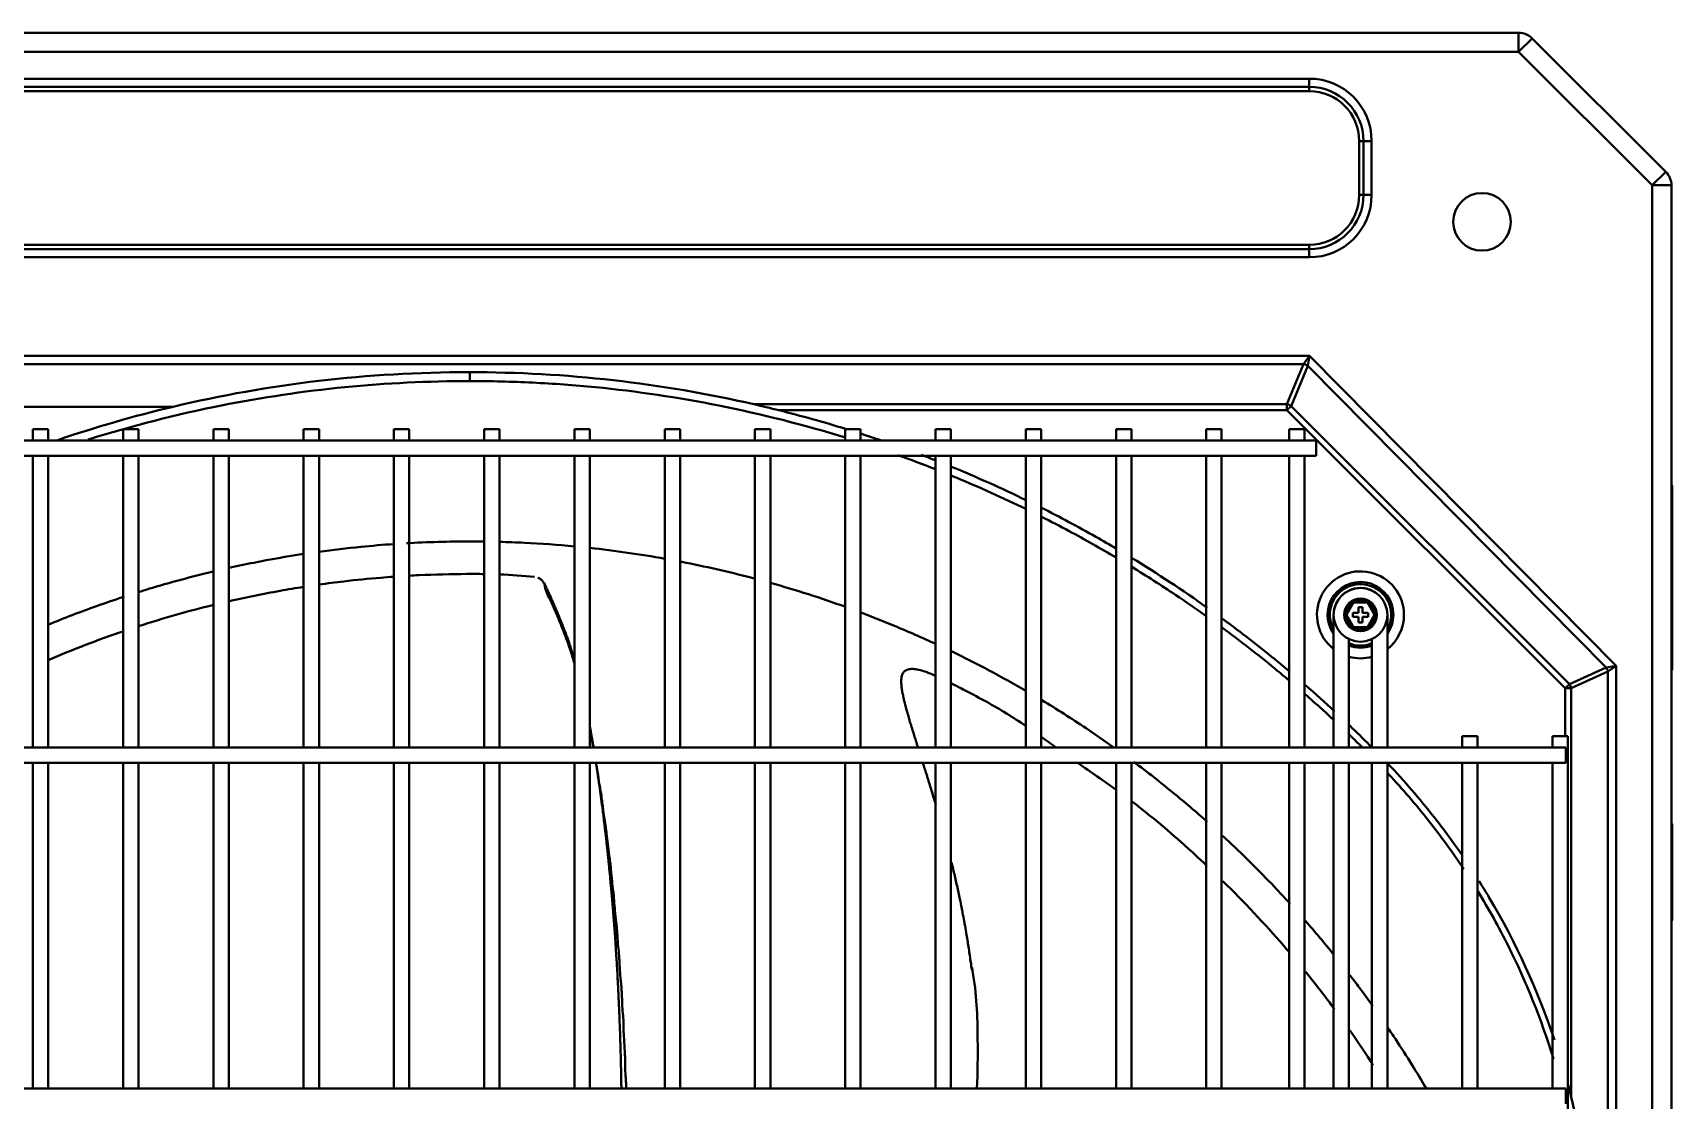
# Model space of a CAD drawing. Extents: x 58467 to 79089, y -33726 to -17391.
# Drawn here: x 72356.55 to 72399.23, y -19709.77 to -19681.97 of the extents above; entities that cross this region are included whole.
import ezdxf

# ---------------------------------------------------------------- set-up
doc = ezdxf.new("R2010")
doc.units = 0
doc.header["$LTSCALE"] = 100
doc.layers.add('+ENTE-ST-DOSEME USTU KONDDRENAJ', color=110, linetype='DOSEMEUSTUKONDENSDRENAJ_LINE', lineweight=40)
doc.linetypes.add('DOSEMEUSTUKONDENSDRENAJ_LINE', pattern='A,300,-40,["CD",Standard,S=15,R=0,X=-35,Y=-7.5],0', length=340)

# ---------------------------------------------------------------- blocks, each defined once
blk = doc.blocks.new('4. KAT SOL')
at = {"color": 3}
for p, q in [((54067.032, -32383.052, -3.539), (54183.034, -32383.052, -3.539)), ((54183.034, -32383.052, -3.539), (54183.034, -32383.552, -3.539)), ((54183.034, -32383.552, -3.539), (54067.032, -32383.552, -3.539)), ((54183.388, -32383.198, -3.539), (54183.034, -32383.552, -3.539)), ((54186.512, -32387.026, -3.539), (54183.034, -32383.552, -3.539)), ((54183.388, -32383.198, -3.539), (54186.865, -32386.673, -3.539)), ((54072.439, -32384.248, -3.539), (54177.584, -32384.248, -3.539)), ((54177.584, -32384.248, -3.539), (54177.584, -32384.46, -3.539)), ((54177.584, -32384.46, -3.539), (54072.439, -32384.46, -3.539)), ((54177.584, -32384.572, -3.539), (54072.439, -32384.572, -3.539)), ((54177.584, -32384.572, -3.539), (54177.584, -32384.46, -3.539)), ((54178.883, -32385.872, -3.539), (54178.995, -32385.872, -3.539)), ((54178.883, -32387.277, -3.539), (54178.883, -32385.872, -3.539)), ((54178.995, -32387.277, -3.539), (54178.995, -32385.872, -3.539)), ((54179.208, -32385.872, -3.539), (54178.995, -32385.872, -3.539)), ((54179.208, -32385.872, -3.539), (54179.208, -32387.277, -3.539)), ((54186.865, -32386.673, -3.539), (54186.512, -32387.026, -3.539)), ((54178.883, -32387.277, -3.539), (54178.995, -32387.277, -3.539)), ((54179.208, -32387.277, -3.539), (54178.995, -32387.277, -3.539)), ((54186.512, -32455.031, -3.539), (54186.512, -32387.026, -3.539)), ((54186.512, -32387.026, -3.539), (54187.012, -32387.026, -3.539)), ((54187.012, -32387.026, -3.539), (54187.012, -32455.031, -3.539)), ((54072.439, -32388.577, -3.539), (54177.584, -32388.577, -3.539)), ((54072.439, -32388.689, -3.539), (54177.584, -32388.689, -3.539)), ((54177.584, -32388.577, -3.539), (54177.584, -32388.689, -3.539)), ((54177.584, -32388.689, -3.539), (54177.584, -32388.901, -3.539)), ((54177.584, -32388.901, -3.539), (54072.439, -32388.901, -3.539)), ((54072.432, -32391.468, -3.539), (54177.59, -32391.468, -3.539)), ((54177.438, -32391.681, -3.539), (54072.585, -32391.681, -3.539)), ((54177.004, -32392.728, -3.539), (54177.438, -32391.681, -3.539)), ((54177.438, -32391.681, -3.539), (54177.59, -32391.468, -3.539)), ((54177.59, -32391.468, -3.539), (54177.548, -32391.726, -3.539)), ((54177.59, -32391.468, -3.539), (54185.571, -32399.54, -3.539)), ((54177.548, -32391.726, -3.539), (54177.114, -32392.774, -3.539)), ((54185.314, -32399.582, -3.539), (54177.548, -32391.726, -3.539)), ((54137.189, -32392.792, -3.539), (54148.01, -32392.792, -3.539)), ((54163.128, -32392.728, -3.539), (54177.004, -32392.728, -3.539)), ((54177.004, -32392.884, -3.539), (54163.777, -32392.884, -3.539)), ((54177.004, -32392.884, -3.539), (54177.004, -32392.728, -3.539)), ((54177.004, -32392.884, -3.539), (54177.114, -32392.774, -3.539)), ((54184.247, -32400.126, -3.539), (54177.004, -32392.884, -3.539)), ((54177.114, -32392.774, -3.539), (54184.357, -32400.016, -3.539)), ((54144.358, -32393.373, -3.539), (54144.358, -32393.673, -3.539)), ((54144.758, -32393.373, -3.539), (54144.358, -32393.373, -3.539)), ((54144.758, -32393.673, -3.539), (54144.758, -32393.373, -3.539)), ((54146.707, -32393.373, -3.539), (54146.707, -32393.673, -3.539)), ((54147.107, -32393.373, -3.539), (54146.707, -32393.373, -3.539)), ((54147.107, -32393.673, -3.539), (54147.107, -32393.373, -3.539)), ((54149.058, -32393.373, -3.539), (54149.058, -32393.673, -3.539)), ((54149.458, -32393.373, -3.539), (54149.058, -32393.373, -3.539)), ((54149.458, -32393.673, -3.539), (54149.458, -32393.373, -3.539)), ((54151.408, -32393.373, -3.539), (54151.408, -32393.673, -3.539)), ((54151.808, -32393.373, -3.539), (54151.408, -32393.373, -3.539)), ((54151.808, -32393.673, -3.539), (54151.808, -32393.373, -3.539)), ((54153.757, -32393.373, -3.539), (54153.757, -32393.673, -3.539)), ((54154.157, -32393.373, -3.539), (54153.757, -32393.373, -3.539)), ((54154.157, -32393.673, -3.539), (54154.157, -32393.373, -3.539)), ((54156.107, -32393.373, -3.539), (54156.107, -32393.673, -3.539)), ((54156.507, -32393.373, -3.539), (54156.107, -32393.373, -3.539)), ((54156.507, -32393.673, -3.539), (54156.507, -32393.373, -3.539)), ((54158.457, -32393.373, -3.539), (54158.457, -32393.673, -3.539)), ((54158.856, -32393.373, -3.539), (54158.457, -32393.373, -3.539)), ((54158.856, -32393.673, -3.539), (54158.856, -32393.373, -3.539)), ((54160.806, -32393.373, -3.539), (54160.806, -32393.673, -3.539)), ((54161.206, -32393.373, -3.539), (54160.806, -32393.373, -3.539)), ((54161.206, -32393.673, -3.539), (54161.206, -32393.373, -3.539)), ((54163.156, -32393.373, -3.539), (54163.156, -32393.673, -3.539)), ((54163.556, -32393.373, -3.539), (54163.156, -32393.373, -3.539)), ((54163.556, -32393.673, -3.539), (54163.556, -32393.373, -3.539)), ((54165.505, -32393.373, -3.539), (54165.505, -32393.673, -3.539)), ((54165.905, -32393.373, -3.539), (54165.505, -32393.373, -3.539)), ((54165.905, -32393.673, -3.539), (54165.905, -32393.373, -3.539)), ((54167.855, -32393.373, -3.539), (54167.855, -32393.673, -3.539)), ((54168.255, -32393.373, -3.539), (54167.855, -32393.373, -3.539)), ((54168.255, -32393.673, -3.539), (54168.255, -32393.373, -3.539)), ((54170.205, -32393.373, -3.539), (54170.205, -32393.673, -3.539)), ((54170.605, -32393.373, -3.539), (54170.205, -32393.373, -3.539)), ((54170.605, -32393.673, -3.539), (54170.605, -32393.373, -3.539)), ((54172.554, -32393.373, -3.539), (54172.554, -32393.673, -3.539)), ((54172.954, -32393.373, -3.539), (54172.554, -32393.373, -3.539)), ((54172.954, -32393.673, -3.539), (54172.954, -32393.373, -3.539)), ((54174.904, -32393.373, -3.539), (54174.904, -32393.673, -3.539)), ((54175.304, -32393.373, -3.539), (54174.904, -32393.373, -3.539)), ((54175.304, -32393.673, -3.539), (54175.304, -32393.373, -3.539)), ((54177.061, -32393.373, -3.539), (54177.061, -32393.673, -3.539)), ((54177.46, -32393.373, -3.539), (54177.061, -32393.373, -3.539)), ((54177.46, -32393.673, -3.539), (54177.46, -32393.373, -3.539)), ((54177.76, -32393.673, -3.539), (54072.305, -32393.673, -3.539)), ((54177.76, -32393.873, -3.539), (54177.76, -32393.673, -3.539)), ((54072.305, -32394.073, -3.539), (54177.76, -32394.073, -3.539)), ((54144.358, -32394.073, -3.539), (54144.358, -32401.672, -3.539)), ((54144.758, -32401.672, -3.539), (54144.758, -32394.073, -3.539)), ((54146.707, -32394.073, -3.539), (54146.707, -32401.672, -3.539)), ((54147.107, -32401.672, -3.539), (54147.107, -32394.073, -3.539)), ((54149.058, -32394.073, -3.539), (54149.058, -32401.672, -3.539)), ((54149.458, -32401.672, -3.539), (54149.458, -32394.073, -3.539)), ((54151.408, -32394.073, -3.539), (54151.408, -32401.672, -3.539)), ((54151.808, -32401.672, -3.539), (54151.808, -32394.073, -3.539)), ((54153.757, -32394.073, -3.539), (54153.757, -32401.672, -3.539)), ((54154.157, -32401.672, -3.539), (54154.157, -32394.073, -3.539)), ((54156.107, -32394.073, -3.539), (54156.107, -32401.672, -3.539)), ((54156.507, -32401.672, -3.539), (54156.507, -32394.073, -3.539)), ((54158.457, -32394.073, -3.539), (54158.457, -32401.672, -3.539)), ((54158.856, -32401.672, -3.539), (54158.856, -32394.073, -3.539)), ((54160.806, -32394.073, -3.539), (54160.806, -32401.672, -3.539)), ((54161.206, -32401.672, -3.539), (54161.206, -32394.073, -3.539)), ((54163.156, -32394.073, -3.539), (54163.156, -32401.672, -3.539)), ((54163.556, -32401.672, -3.539), (54163.556, -32394.073, -3.539)), ((54165.505, -32394.073, -3.539), (54165.505, -32401.672, -3.539)), ((54165.905, -32401.672, -3.539), (54165.905, -32394.073, -3.539)), ((54167.855, -32394.073, -3.539), (54167.855, -32401.672, -3.539)), ((54168.255, -32401.672, -3.539), (54168.255, -32394.073, -3.539)), ((54170.205, -32394.073, -3.539), (54170.205, -32401.672, -3.539)), ((54170.605, -32401.672, -3.539), (54170.605, -32394.073, -3.539)), ((54172.554, -32394.073, -3.539), (54172.554, -32401.672, -3.539)), ((54172.954, -32401.672, -3.539), (54172.954, -32394.073, -3.539)), ((54174.904, -32394.073, -3.539), (54174.904, -32401.672, -3.539)), ((54175.304, -32401.672, -3.539), (54175.304, -32394.073, -3.539)), ((54177.061, -32394.073, -3.539), (54177.061, -32401.672, -3.539)), ((54177.46, -32401.672, -3.539), (54177.46, -32394.073, -3.539)), ((54177.76, -32394.073, -3.539), (54177.76, -32393.873, -3.539)), ((54187.032, -32395.173, -3.539), (54187.032, -32394.873, -3.539)), ((54187.012, -32395.173, -3.539), (54187.032, -32395.173, -3.539)), ((54187.032, -32399.656, -3.539), (54187.032, -32395.173, -3.539)), ((54178.492, -32398.213, -3.539), (54178.705, -32397.845, -3.539)), ((54178.734, -32397.895, -3.539), (54178.55, -32398.213, -3.539)), ((54178.705, -32397.845, -3.539), (54179.13, -32397.845, -3.539)), ((54178.734, -32397.895, -3.539), (54178.705, -32397.845, -3.539)), ((54179.101, -32397.895, -3.539), (54178.734, -32397.895, -3.539)), ((54178.967, -32398.013, -3.539), (54178.867, -32398.013, -3.539)), ((54178.867, -32398.163, -3.539), (54178.867, -32398.013, -3.539)), ((54178.967, -32398.013, -3.539), (54178.967, -32398.163, -3.539)), ((54179.13, -32397.845, -3.539), (54179.101, -32397.895, -3.539)), ((54179.285, -32398.213, -3.539), (54179.101, -32397.895, -3.539)), ((54179.13, -32397.845, -3.539), (54179.342, -32398.213, -3.539)), ((54178.218, -32398.229, -3.539), (54178.218, -32399.606, -3.539)), ((54178.705, -32398.581, -3.539), (54178.492, -32398.213, -3.539)), ((54178.55, -32398.213, -3.539), (54178.492, -32398.213, -3.539)), ((54178.55, -32398.213, -3.539), (54178.734, -32398.531, -3.539)), ((54178.717, -32398.163, -3.539), (54178.717, -32398.263, -3.539)), ((54178.867, -32398.163, -3.539), (54178.717, -32398.163, -3.539)), ((54178.867, -32398.263, -3.539), (54178.717, -32398.263, -3.539)), ((54178.867, -32398.413, -3.539), (54178.867, -32398.263, -3.539)), ((54178.967, -32398.413, -3.539), (54178.867, -32398.413, -3.539)), ((54178.967, -32398.163, -3.539), (54179.117, -32398.163, -3.539)), ((54178.967, -32398.263, -3.539), (54178.967, -32398.413, -3.539)), ((54178.967, -32398.263, -3.539), (54179.117, -32398.263, -3.539)), ((54179.101, -32398.531, -3.539), (54179.285, -32398.213, -3.539)), ((54179.117, -32398.163, -3.539), (54179.117, -32398.263, -3.539)), ((54179.342, -32398.213, -3.539), (54179.13, -32398.581, -3.539)), ((54179.342, -32398.213, -3.539), (54179.285, -32398.213, -3.539)), ((54179.617, -32400.213, -3.539), (54179.617, -32398.215, -3.539)), ((54179.617, -32400.213, -3.539), (54179.617, -32398.229, -3.539)), ((54178.618, -32399.606, -3.539), (54178.618, -32398.845, -3.539)), ((54178.734, -32398.531, -3.539), (54178.705, -32398.581, -3.539)), ((54179.13, -32398.581, -3.539), (54178.705, -32398.581, -3.539)), ((54178.734, -32398.531, -3.539), (54179.101, -32398.531, -3.539)), ((54179.13, -32398.581, -3.539), (54179.101, -32398.531, -3.539)), ((54179.217, -32398.845, -3.539), (54179.217, -32400.213, -3.539)), ((54178.218, -32399.606, -3.539), (54178.218, -32399.889, -3.539)), ((54178.618, -32399.889, -3.539), (54178.618, -32399.606, -3.539)), ((54184.357, -32400.016, -3.539), (54185.314, -32399.582, -3.539)), ((54185.359, -32399.692, -3.539), (54184.402, -32400.126, -3.539)), ((54185.314, -32399.582, -3.539), (54185.571, -32399.54, -3.539)), ((54185.571, -32399.54, -3.539), (54185.359, -32399.692, -3.539)), ((54185.359, -32448.443, -3.539), (54185.359, -32399.692, -3.539)), ((54185.571, -32399.54, -3.539), (54185.571, -32448.596, -3.539)), ((54178.218, -32399.889, -3.539), (54178.218, -32400.254, -3.539)), ((54178.218, -32399.889, -3.539), (54178.218, -32399.889, -3.539)), ((54178.618, -32400.254, -3.539), (54178.618, -32399.889, -3.539)), ((54179.217, -32399.889, -3.539), (54179.217, -32400.254, -3.539)), ((54179.617, -32400.254, -3.539), (54179.617, -32399.889, -3.539)), ((54184.247, -32400.126, -3.539), (54184.357, -32400.016, -3.539)), ((54184.247, -32401.371, -3.539), (54184.247, -32400.126, -3.539)), ((54184.247, -32400.126, -3.539), (54184.402, -32400.126, -3.539)), ((54184.402, -32400.126, -3.539), (54184.402, -32410.773, -3.539)), ((54178.218, -32400.254, -3.539), (54178.218, -32400.537, -3.539)), ((54178.218, -32400.254, -3.539), (54178.218, -32400.254, -3.539)), ((54178.218, -32400.537, -3.539), (54178.218, -32401.671, -3.539)), ((54178.618, -32400.537, -3.539), (54178.618, -32400.254, -3.539)), ((54178.618, -32401.671, -3.539), (54178.618, -32400.537, -3.539)), ((54179.217, -32400.254, -3.539), (54179.217, -32400.537, -3.539)), ((54179.217, -32400.537, -3.539), (54179.217, -32401.672, -3.539)), ((54179.617, -32400.537, -3.539), (54179.617, -32400.254, -3.539)), ((54179.617, -32401.672, -3.539), (54179.617, -32400.537, -3.539)), ((54181.567, -32401.371, -3.539), (54181.567, -32401.671, -3.539)), ((54181.967, -32401.371, -3.539), (54181.567, -32401.371, -3.539)), ((54181.967, -32401.671, -3.539), (54181.967, -32401.371, -3.539)), ((54183.917, -32401.371, -3.539), (54183.917, -32401.671, -3.539)), ((54184.316, -32401.371, -3.539), (54183.917, -32401.371, -3.539)), ((54184.316, -32446.764, -3.539), (54184.316, -32401.371, -3.539)), ((54184.259, -32401.671, -3.539), (54065.897, -32401.671, -3.539)), ((54184.259, -32401.871, -3.539), (54184.259, -32401.671, -3.539)), ((54184.259, -32402.071, -3.539), (54184.259, -32401.871, -3.539)), ((54065.897, -32402.071, -3.539), (54184.259, -32402.071, -3.539)), ((54144.358, -32402.072, -3.539), (54144.358, -32410.551, -3.539)), ((54144.758, -32410.551, -3.539), (54144.758, -32402.072, -3.539)), ((54146.707, -32402.072, -3.539), (54146.707, -32410.551, -3.539)), ((54147.107, -32410.551, -3.539), (54147.107, -32402.072, -3.539)), ((54149.058, -32402.072, -3.539), (54149.058, -32410.551, -3.539)), ((54149.458, -32410.551, -3.539), (54149.458, -32402.072, -3.539)), ((54151.408, -32402.072, -3.539), (54151.408, -32410.551, -3.539)), ((54151.808, -32410.551, -3.539), (54151.808, -32402.072, -3.539)), ((54153.757, -32402.072, -3.539), (54153.757, -32410.551, -3.539)), ((54154.157, -32410.551, -3.539), (54154.157, -32402.072, -3.539)), ((54156.107, -32402.072, -3.539), (54156.107, -32410.551, -3.539)), ((54156.507, -32410.551, -3.539), (54156.507, -32402.072, -3.539)), ((54158.457, -32402.072, -3.539), (54158.457, -32410.551, -3.539)), ((54158.856, -32410.551, -3.539), (54158.856, -32402.072, -3.539)), ((54160.806, -32402.072, -3.539), (54160.806, -32410.551, -3.539)), ((54161.206, -32410.551, -3.539), (54161.206, -32402.072, -3.539)), ((54163.156, -32402.072, -3.539), (54163.156, -32410.551, -3.539)), ((54163.556, -32410.551, -3.539), (54163.556, -32402.072, -3.539)), ((54165.505, -32402.072, -3.539), (54165.505, -32410.551, -3.539)), ((54165.905, -32410.551, -3.539), (54165.905, -32402.072, -3.539)), ((54167.855, -32402.072, -3.539), (54167.855, -32410.551, -3.539)), ((54168.255, -32410.551, -3.539), (54168.255, -32402.072, -3.539)), ((54170.205, -32402.072, -3.539), (54170.205, -32410.551, -3.539)), ((54170.605, -32410.551, -3.539), (54170.605, -32402.072, -3.539)), ((54172.554, -32402.072, -3.539), (54172.554, -32410.551, -3.539)), ((54172.954, -32410.551, -3.539), (54172.954, -32402.072, -3.539)), ((54174.904, -32402.072, -3.539), (54174.904, -32410.551, -3.539)), ((54175.304, -32410.551, -3.539), (54175.304, -32402.072, -3.539)), ((54177.061, -32402.072, -3.539), (54177.061, -32410.551, -3.539)), ((54177.46, -32410.551, -3.539), (54177.46, -32402.072, -3.539)), ((54178.218, -32402.071, -3.539), (54178.218, -32410.55, -3.539)), ((54178.617, -32410.55, -3.539), (54178.618, -32402.071, -3.539)), ((54179.217, -32402.072, -3.539), (54179.217, -32410.55, -3.539)), ((54179.617, -32410.55, -3.539), (54179.617, -32402.072, -3.539)), ((54181.567, -32402.072, -3.539), (54181.567, -32410.55, -3.539)), ((54181.967, -32410.55, -3.539), (54181.967, -32402.072, -3.539)), ((54183.917, -32402.072, -3.539), (54183.917, -32410.55, -3.539)), ((54187.032, -32405.837, -3.539), (54187.032, -32403.654, -3.539)), ((54187.012, -32405.837, -3.539), (54187.032, -32405.837, -3.539)), ((54187.032, -32406.137, -3.539), (54187.032, -32405.837, -3.539)), ((54184.259, -32410.55, -3.539), (54065.897, -32410.55, -3.539)), ((54184.259, -32410.75, -3.539), (54184.259, -32410.55, -3.539)), ((54184.259, -32410.95, -3.539), (54184.259, -32410.75, -3.539))]:
    blk.add_line(p, q, dxfattribs=at)
for centre, radius in [((54182.083, -32387.977, -3.539), 0.75), ((54178.917, -32398.213, -3.539), 0.7), ((54178.917, -32398.213, -3.539), 0.425), ((54178.917, -32398.213, -3.539), 0.425)]:
    blk.add_circle(centre, radius, dxfattribs=at)
at = {"color": 3, "extrusion": (0, 0, -1)}
for centre, radius, start, end in [((-54183.034, -32383.552, 3.539), 0.5, 90, 135), ((-54177.584, -32385.872, 3.539), 1.624, 90, 180), ((-54186.512, -32387.026, 3.539), 0.5, 135, 180), ((-54177.584, -32387.277, 3.539), 1.624, 180, 270), ((-54186.952, -32394.873, 3.539), 0.08, 138.5895, 180), ((-54178.917, -32398.213, 3.539), 1.133, 308.1431, 180), ((-54178.917, -32398.213, 3.539), 0.856, 324.7874, 180), ((-54178.917, -32398.213, 3.539), 0.8, 331.0199, 180), ((-54178.917, -32398.213, 3.539), 0.8, 180, 208.9576), ((-54178.917, -32398.213, 3.539), 0.856, 180, 215.1956), ((-54178.917, -32398.213, 3.539), 1.133, 180, 231.8512), ((-54178.917, -32398.213, 3.539), 0.856, 249.5025, 290.4919), ((-54178.917, -32398.213, 3.539), 1.133, 254.6494, 285.3451), ((-54178.917, -32398.213, 3.539), 0.8, 247.978, 292.0104)]:
    blk.add_arc(centre, radius, start, end, dxfattribs=at)
at = {"color": 3}
for centre, radius, start, end in [((54177.584, -32385.872, -3.539), 1.412, 0, 90), ((54177.584, -32385.872, -3.539), 1.3, 0, 90), ((54177.584, -32387.277, -3.539), 1.412, 270, 0), ((54177.584, -32387.277, -3.539), 1.3, 270, 0), ((54186.952, -32406.137, -3.539), 0.08, 318.5895, 0)]:
    blk.add_arc(centre, radius, start, end, dxfattribs=at)
for centre, major_axis in [((54177.438, -32391.836, -3.539), (-0.203, 0.084)), ((54177.004, -32392.884, -3.539), (-0.203, 0.084)), ((54185.204, -32399.692, -3.539), (-0.084, 0.203)), ((54184.247, -32400.126, -3.539), (-0.084, 0.203))]:
    blk.add_ellipse(centre, major_axis=major_axis, ratio=0.678598, start_param=4.438375, end_param=4.986403, dxfattribs=at)
for points in [[(54148.01, -32392.792, -3.539), (54150.508, -32392.198, -3.539), (54153.072, -32391.89, -3.539), (54155.707, -32391.893, -3.539)], [(54155.708, -32391.893, -3.539), (54158.247, -32391.89, -3.539), (54160.718, -32392.176, -3.539), (54163.128, -32392.728, -3.539)], [(54155.736, -32392.125, -3.539), (54155.737, -32392.067, -3.539), (54155.737, -32391.984, -3.539), (54155.737, -32391.893, -3.539)], [(54148.01, -32392.792, -3.539), (54146.992, -32393.035, -3.539), (54145.991, -32393.324, -3.539), (54145.007, -32393.659, -3.539)], [(54163.777, -32392.884, -3.539), (54163.559, -32392.829, -3.539), (54163.341, -32392.777, -3.539), (54163.128, -32392.728, -3.539)], [(54165.514, -32393.369, -3.539), (54164.941, -32393.192, -3.539), (54164.362, -32393.03, -3.539), (54163.777, -32392.884, -3.539)], [(54166.443, -32393.671, -3.539), (54166.267, -32393.61, -3.539), (54166.09, -32393.552, -3.539), (54165.912, -32393.494, -3.539)], [(54167.859, -32394.422, -3.539), (54167.532, -32394.293, -3.539), (54167.203, -32394.169, -3.539), (54166.872, -32394.051, -3.539)], [(54167.867, -32394.194, -3.539), (54167.739, -32394.143, -3.539), (54167.61, -32394.094, -3.539), (54167.482, -32394.045, -3.539)], [(54170.218, -32395.228, -3.539), (54169.576, -32394.916, -3.539), (54168.925, -32394.624, -3.539), (54168.265, -32394.354, -3.539)], [(54155.737, -32396.301, -3.539), (54155.182, -32396.301, -3.539), (54154.631, -32396.317, -3.539), (54154.082, -32396.348, -3.539)], [(54155.737, -32396.301, -3.539), (54155.861, -32396.301, -3.539), (54155.984, -32396.302, -3.539), (54156.107, -32396.303, -3.539)], [(54158.858, -32396.47, -3.539), (54159.512, -32396.541, -3.539), (54160.163, -32396.635, -3.539), (54160.81, -32396.75, -3.539)], [(54174.928, -32398.026, -3.539), (54174.29, -32397.572, -3.539), (54173.635, -32397.14, -3.539), (54172.968, -32396.733, -3.539)], [(54163.562, -32397.382, -3.539), (54164.221, -32397.567, -3.539), (54164.873, -32397.776, -3.539), (54165.518, -32398.008, -3.539)], [(54149.058, -32397.956, -3.539), (54148.409, -32398.115, -3.539), (54147.758, -32398.3, -3.539), (54147.107, -32398.51, -3.539)], [(54146.707, -32398.643, -3.539), (54146.057, -32398.864, -3.539), (54145.406, -32399.113, -3.539), (54144.757, -32399.389, -3.539)], [(54168.27, -32399.163, -3.539), (54168.933, -32399.483, -3.539), (54169.584, -32399.828, -3.539), (54170.22, -32400.197, -3.539)], [(54178.245, -32400.728, -3.539), (54177.995, -32400.496, -3.539), (54177.742, -32400.268, -3.539), (54177.486, -32400.044, -3.539)], [(54170.997, -32401.671, -3.539), (54170.867, -32401.578, -3.539), (54170.738, -32401.484, -3.539), (54170.608, -32401.39, -3.539)], [(54178.966, -32401.666, -3.539), (54178.856, -32401.557, -3.539), (54178.744, -32401.448, -3.539), (54178.632, -32401.34, -3.539)], [(54179.154, -32401.605, -3.539), (54178.983, -32401.434, -3.539), (54178.811, -32401.265, -3.539), (54178.638, -32401.098, -3.539)], [(54179.22, -32401.67, -3.539), (54179.198, -32401.648, -3.539), (54179.176, -32401.626, -3.539), (54179.154, -32401.605, -3.539)], [(54172.562, -32402.773, -3.539), (54172.235, -32402.537, -3.539), (54171.9, -32402.307, -3.539), (54171.565, -32402.073, -3.539)], [(54175.327, -32403.965, -3.539), (54175.606, -32404.222, -3.539), (54175.879, -32404.485, -3.539), (54176.151, -32404.757, -3.539)], [(54178.245, -32408.489, -3.539), (54178.003, -32408.161, -3.539), (54177.751, -32407.836, -3.539), (54177.491, -32407.515, -3.539)], [(54184.402, -32410.773, -3.539), (54184.375, -32410.665, -3.539), (54184.347, -32410.555, -3.539), (54184.317, -32410.445, -3.539)]]:
    blk.add_open_spline(points, degree=3, dxfattribs=at)
for points, knots in [([(54155.736, -32392.125, -3.539), (54153.563, -32392.123, -3.539), (54151.381, -32392.339, -3.539), (54148.095, -32392.993, -3.539), (54146.939, -32393.289, -3.539), (54145.801, -32393.647, -3.539)], [0, 0, 0, 0, 0.642828, 0.642828, 1, 1, 1, 1]), ([(54165.511, -32393.597, -3.539), (54164.43, -32393.263, -3.539), (54163.333, -32392.985, -3.539), (54161.161, -32392.551, -3.539), (54160.086, -32392.391, -3.539), (54158.459, -32392.23, -3.539), (54157.915, -32392.19, -3.539), (54157.099, -32392.151, -3.539), (54156.827, -32392.141, -3.539), (54156.282, -32392.128, -3.539), (54156.006, -32392.124, -3.539), (54155.737, -32392.125, -3.539)], [0, 0, 0, 0, 0.344826, 0.344826, 0.672413, 0.672413, 0.836207, 0.836207, 0.918103, 0.918103, 1, 1, 1, 1]), ([(54170.207, -32395.455, -3.539), (54169.609, -32395.164, -3.539), (54169.002, -32394.891, -3.539), (54168.349, -32394.62, -3.539), (54168.306, -32394.602, -3.539), (54168.264, -32394.585, -3.539)], [0, 0, 0, 0, 0.9348, 0.9348, 1, 1, 1, 1]), ([(54172.568, -32396.493, -3.539), (54172.389, -32396.387, -3.539), (54172.209, -32396.283, -3.539), (54171.563, -32395.918, -3.539), (54171.093, -32395.666, -3.539), (54170.617, -32395.426, -3.539)], [0, 0, 0, 0, 0.279714, 0.279714, 1, 1, 1, 1]), ([(54172.555, -32396.719, -3.539), (54172.154, -32396.482, -3.539), (54171.748, -32396.253, -3.539), (54171.097, -32395.904, -3.539), (54170.856, -32395.779, -3.539), (54170.614, -32395.657, -3.539)], [0, 0, 0, 0, 0.633211, 0.633211, 1, 1, 1, 1]), ([(54153.755, -32396.369, -3.539), (54153.47, -32396.389, -3.539), (54153.186, -32396.413, -3.539), (54152.535, -32396.477, -3.539), (54152.168, -32396.52, -3.539), (54151.803, -32396.57, -3.539)], [0, 0, 0, 0, 0.43543, 0.43543, 1, 1, 1, 1]), ([(54156.508, -32396.311, -3.539), (54156.723, -32396.317, -3.539), (54156.938, -32396.325, -3.539), (54157.589, -32396.357, -3.539), (54158.023, -32396.388, -3.539), (54158.457, -32396.43, -3.539)], [0, 0, 0, 0, 0.331279, 0.331279, 1, 1, 1, 1]), ([(54151.402, -32396.628, -3.539), (54150.971, -32396.694, -3.539), (54150.542, -32396.769, -3.539), (54149.893, -32396.898, -3.539), (54149.673, -32396.944, -3.539), (54149.452, -32396.993, -3.539)], [0, 0, 0, 0, 0.659092, 0.659092, 1, 1, 1, 1]), ([(54149.05, -32397.086, -3.539), (54148.488, -32397.22, -3.539), (54147.929, -32397.371, -3.539), (54147.282, -32397.566, -3.539), (54147.193, -32397.594, -3.539), (54147.104, -32397.622, -3.539)], [0, 0, 0, 0, 0.861253, 0.861253, 1, 1, 1, 1]), ([(54153.756, -32397.219, -3.539), (54153.642, -32397.227, -3.539), (54153.208, -32397.26, -3.539), (54152.559, -32397.325, -3.539), (54152.024, -32397.395, -3.539), (54151.807, -32397.425, -3.539)], [0, 0, 0, 0, 0.175255, 0.666459, 1, 1, 1, 1]), ([(54156.106, -32397.15, -3.539), (54155.955, -32397.148, -3.539), (54155.388, -32397.148, -3.539), (54154.739, -32397.163, -3.539), (54154.242, -32397.188, -3.539), (54154.156, -32397.193, -3.539)], [0, 0, 0, 0, 0.229112, 0.868027, 1, 1, 1, 1]), ([(54157.42, -32397.223, -3.539), (54157.117, -32397.193, -3.539), (54156.812, -32397.171, -3.539), (54156.51, -32397.159, -3.539), (54156.507, -32397.159, -3.539)], [0, 0, 0, 0, 0.989422, 1, 1, 1, 1]), ([(54161.208, -32396.824, -3.539), (54161.262, -32396.834, -3.539), (54161.315, -32396.845, -3.539), (54161.972, -32396.976, -3.539), (54162.57, -32397.115, -3.539), (54163.164, -32397.273, -3.539)], [0, 0, 0, 0, 0.081892, 0.081892, 1, 1, 1, 1]), ([(54174.904, -32398.247, -3.539), (54174.642, -32398.06, -3.539), (54174.377, -32397.877, -3.539), (54173.732, -32397.445, -3.539), (54173.35, -32397.201, -3.539), (54172.963, -32396.964, -3.539)], [0, 0, 0, 0, 0.415669, 0.415669, 1, 1, 1, 1]), ([(54151.407, -32397.485, -3.539), (54151.203, -32397.517, -3.539), (54150.554, -32397.626, -3.539), (54149.904, -32397.759, -3.539), (54149.458, -32397.861, -3.539)], [0, 0, 0, 0, 0.31466, 1, 1, 1, 1]), ([(54157.734, -32397.511, -3.539), (54157.717, -32397.479, -3.539), (54157.681, -32397.415, -3.539), (54157.64, -32397.341, -3.539), (54157.585, -32397.292, -3.539), (54157.534, -32397.258, -3.539), (54157.506, -32397.244, -3.539)], [0, 0, 0, 0, 0.181976, 0.413188, 0.708779, 1, 1, 1, 1]), ([(54158.456, -32399.476, -3.539), (54158.454, -32399.468, -3.539), (54158.442, -32399.429, -3.539), (54158.428, -32399.379, -3.539), (54158.4, -32399.288, -3.539), (54158.359, -32399.165, -3.539), (54158.3, -32398.985, -3.539), (54158.178, -32398.644, -3.539), (54158.026, -32398.27, -3.539), (54157.87, -32397.912, -3.539), (54157.781, -32397.733, -3.539), (54157.727, -32397.621, -3.539), (54157.695, -32397.534, -3.539), (54157.687, -32397.441, -3.539), (54157.678, -32397.396, -3.539), (54157.676, -32397.377, -3.539)], [0, 0, 0, 0, 0.011818, 0.05826, 0.078147, 0.142338, 0.204041, 0.310202, 0.571842, 0.682665, 0.781248, 0.831854, 0.86924, 0.927978, 1, 1, 1, 1]), ([(54158.457, -32399.379, -3.539), (54158.456, -32399.378, -3.539), (54158.449, -32399.353, -3.539), (54158.431, -32399.292, -3.539), (54158.401, -32399.194, -3.539), (54158.37, -32399.098, -3.539), (54158.343, -32399.015, -3.539), (54158.315, -32398.933, -3.539), (54158.282, -32398.84, -3.539), (54158.249, -32398.748, -3.539), (54158.22, -32398.669, -3.539), (54158.19, -32398.591, -3.539), (54158.16, -32398.514, -3.539), (54158.126, -32398.428, -3.539), (54158.096, -32398.354, -3.539), (54158.066, -32398.282, -3.539), (54158.041, -32398.221, -3.539), (54158.016, -32398.16, -3.539), (54157.987, -32398.092, -3.539), (54157.958, -32398.026, -3.539), (54157.93, -32397.96, -3.539), (54157.908, -32397.909, -3.539), (54157.884, -32397.853, -3.539), (54157.864, -32397.808, -3.539), (54157.84, -32397.754, -3.539), (54157.822, -32397.713, -3.539), (54157.802, -32397.666, -3.539), (54157.784, -32397.624, -3.539), (54157.768, -32397.589, -3.539), (54157.752, -32397.552, -3.539), (54157.745, -32397.536, -3.539), (54157.743, -32397.531, -3.539)], [0, 0, 0, 0, 0.001018, 0.033246, 0.081587, 0.129929, 0.162157, 0.194385, 0.242727, 0.291069, 0.323297, 0.355525, 0.403867, 0.436095, 0.484437, 0.516665, 0.548893, 0.581121, 0.613349, 0.661691, 0.693919, 0.726147, 0.758375, 0.790603, 0.82283, 0.855058, 0.887286, 0.919514, 0.951742, 0.98397, 1, 1, 1, 1]), ([(54179.311, -32397.645, -3.539), (54179.296, -32397.632, -3.539), (54179.254, -32397.6, -3.539), (54179.162, -32397.552, -3.539), (54179.013, -32397.512, -3.539), (54178.805, -32397.509, -3.539), (54178.603, -32397.575, -3.539), (54178.439, -32397.693, -3.539), (54178.323, -32397.828, -3.539), (54178.238, -32398.007, -3.539), (54178.218, -32398.14, -3.539), (54178.217, -32398.213, -3.539)], [0, 0, 0, 0, 0.042244, 0.108681, 0.210744, 0.339451, 0.513473, 0.618017, 0.733965, 0.8613, 1, 1, 1, 1]), ([(54146.736, -32397.739, -3.539), (54146.722, -32397.744, -3.539), (54146.708, -32397.749, -3.539), (54146.469, -32397.828, -3.539), (54146.243, -32397.905, -3.539), (54145.593, -32398.137, -3.539), (54145.172, -32398.299, -3.539), (54144.756, -32398.47, -3.539)], [0, 0, 0, 0, 0.021083, 0.021083, 0.358408, 0.358408, 1, 1, 1, 1]), ([(54165.916, -32398.155, -3.539), (54166.208, -32398.265, -3.539), (54166.497, -32398.379, -3.539), (54167.15, -32398.65, -3.539), (54167.511, -32398.808, -3.539), (54167.869, -32398.974, -3.539)], [0, 0, 0, 0, 0.44095, 0.44095, 1, 1, 1, 1]), ([(54177.076, -32399.693, -3.539), (54176.652, -32399.334, -3.539), (54176.218, -32398.987, -3.539), (54175.628, -32398.538, -3.539), (54175.48, -32398.427, -3.539), (54175.33, -32398.317, -3.539)], [0, 0, 0, 0, 0.749906, 0.749906, 1, 1, 1, 1]), ([(54177.061, -32399.923, -3.539), (54176.941, -32399.821, -3.539), (54176.82, -32399.721, -3.539), (54176.246, -32399.249, -3.539), (54175.784, -32398.89, -3.539), (54175.313, -32398.543, -3.539)], [0, 0, 0, 0, 0.211709, 0.211709, 1, 1, 1, 1]), ([(54166.984, -32399.782, -3.539), (54166.979, -32399.796, -3.539), (54166.973, -32399.822, -3.539), (54166.968, -32399.852, -3.539), (54166.964, -32399.898, -3.539), (54166.963, -32399.934, -3.539), (54166.963, -32399.978, -3.539), (54166.966, -32400.029, -3.539), (54166.97, -32400.075, -3.539), (54166.978, -32400.135, -3.539), (54166.986, -32400.186, -3.539), (54166.997, -32400.25, -3.539), (54167.009, -32400.31, -3.539), (54167.026, -32400.387, -3.539), (54167.044, -32400.465, -3.539), (54167.064, -32400.546, -3.539), (54167.083, -32400.619, -3.539), (54167.103, -32400.693, -3.539), (54167.128, -32400.781, -3.539), (54167.154, -32400.872, -3.539), (54167.185, -32400.978, -3.539), (54167.214, -32401.073, -3.539), (54167.244, -32401.171, -3.539), (54167.274, -32401.27, -3.539), (54167.31, -32401.385, -3.539), (54167.347, -32401.503, -3.539), (54167.379, -32401.602, -3.539), (54167.396, -32401.657, -3.539), (54167.404, -32401.682, -3.539)], [0, 0, 0, 0, 0.051203, 0.085927, 0.120651, 0.155375, 0.190098, 0.224822, 0.259546, 0.29427, 0.328994, 0.363718, 0.398442, 0.433165, 0.485251, 0.519975, 0.554699, 0.589423, 0.624147, 0.676233, 0.710956, 0.763042, 0.797766, 0.83249, 0.884576, 0.936662, 0.971386, 1, 1, 1, 1]), ([(54167.857, -32399.803, -3.539), (54167.795, -32399.774, -3.539), (54167.625, -32399.701, -3.539), (54167.402, -32399.628, -3.539), (54167.199, -32399.619, -3.539), (54167.108, -32399.643, -3.539), (54167.05, -32399.679, -3.539), (54167.006, -32399.724, -3.539), (54166.988, -32399.764, -3.539), (54166.98, -32399.794, -3.539)], [0, 0, 0, 0, 0.20564, 0.547118, 0.687895, 0.809193, 0.86101, 0.907117, 1, 1, 1, 1]), ([(54170.206, -32401.106, -3.539), (54170.182, -32401.09, -3.539), (54169.833, -32400.853, -3.539), (54169.291, -32400.529, -3.539), (54168.654, -32400.195, -3.539), (54168.364, -32400.047, -3.539), (54168.258, -32399.995, -3.539)], [0, 0, 0, 0, 0.039319, 0.566519, 0.843939, 1, 1, 1, 1]), ([(54170.622, -32400.434, -3.539), (54171.013, -32400.669, -3.539), (54171.397, -32400.913, -3.539), (54172.011, -32401.323, -3.539), (54172.243, -32401.483, -3.539), (54172.473, -32401.647, -3.539)], [0, 0, 0, 0, 0.617576, 0.617576, 1, 1, 1, 1]), ([(54178.236, -32400.966, -3.539), (54178.133, -32400.87, -3.539), (54178.029, -32400.774, -3.539), (54177.775, -32400.543, -3.539), (54177.623, -32400.409, -3.539), (54177.471, -32400.276, -3.539)], [0, 0, 0, 0, 0.410399, 0.410399, 1, 1, 1, 1]), ([(54158.955, -32401.672, -3.539), (54158.955, -32401.671, -3.539), (54158.948, -32401.626, -3.539), (54158.933, -32401.538, -3.539), (54158.91, -32401.409, -3.539), (54158.89, -32401.296, -3.539), (54158.872, -32401.196, -3.539), (54158.862, -32401.138, -3.539), (54158.856, -32401.109, -3.539)], [0, 0, 0, 0, 0.008257, 0.234671, 0.461085, 0.687499, 0.838441, 1, 1, 1, 1]), ([(54158.944, -32401.672, -3.539), (54158.943, -32401.663, -3.539), (54158.934, -32401.606, -3.539), (54158.917, -32401.496, -3.539), (54158.889, -32401.332, -3.539), (54158.868, -32401.227, -3.539), (54158.856, -32401.17, -3.539)], [0, 0, 0, 0, 0.049758, 0.328143, 0.614367, 1, 1, 1, 1]), ([(54159.679, -32410.552, -3.539), (54159.678, -32410.509, -3.539), (54159.677, -32410.434, -3.539), (54159.675, -32410.293, -3.539), (54159.672, -32410.16, -3.539), (54159.668, -32409.994, -3.539), (54159.665, -32409.859, -3.539), (54159.661, -32409.689, -3.539), (54159.657, -32409.538, -3.539), (54159.652, -32409.372, -3.539), (54159.648, -32409.224, -3.539), (54159.643, -32409.077, -3.539), (54159.637, -32408.913, -3.539), (54159.631, -32408.766, -3.539), (54159.625, -32408.602, -3.539), (54159.619, -32408.454, -3.539), (54159.611, -32408.288, -3.539), (54159.604, -32408.137, -3.539), (54159.597, -32407.986, -3.539), (54159.589, -32407.821, -3.539), (54159.581, -32407.675, -3.539), (54159.572, -32407.513, -3.539), (54159.564, -32407.368, -3.539), (54159.554, -32407.206, -3.539), (54159.544, -32407.045, -3.539), (54159.534, -32406.9, -3.539), (54159.524, -32406.738, -3.539), (54159.514, -32406.591, -3.539), (54159.502, -32406.427, -3.539), (54159.491, -32406.28, -3.539), (54159.48, -32406.136, -3.539), (54159.467, -32405.977, -3.539), (54159.455, -32405.819, -3.539), (54159.441, -32405.661, -3.539), (54159.428, -32405.504, -3.539), (54159.415, -32405.363, -3.539), (54159.401, -32405.206, -3.539), (54159.388, -32405.064, -3.539), (54159.372, -32404.905, -3.539), (54159.358, -32404.762, -3.539), (54159.344, -32404.62, -3.539), (54159.328, -32404.465, -3.539), (54159.313, -32404.326, -3.539), (54159.296, -32404.174, -3.539), (54159.281, -32404.037, -3.539), (54159.264, -32403.885, -3.539), (54159.246, -32403.733, -3.539), (54159.23, -32403.597, -3.539), (54159.211, -32403.446, -3.539), (54159.194, -32403.309, -3.539), (54159.174, -32403.156, -3.539), (54159.156, -32403.02, -3.539), (54159.138, -32402.885, -3.539), (54159.118, -32402.737, -3.539), (54159.099, -32402.605, -3.539), (54159.078, -32402.46, -3.539), (54159.061, -32402.344, -3.539), (54159.04, -32402.204, -3.539), (54159.028, -32402.122, -3.539), (54159.019, -32402.07, -3.539)], [0, 0, 0, 0, 0.014465, 0.025686, 0.048127, 0.059348, 0.081789, 0.09301, 0.115451, 0.132282, 0.149113, 0.165944, 0.182775, 0.205216, 0.216437, 0.238878, 0.255709, 0.27254, 0.289371, 0.306202, 0.328643, 0.339864, 0.362305, 0.379136, 0.395967, 0.418408, 0.429629, 0.45207, 0.468901, 0.485732, 0.502563, 0.519394, 0.541835, 0.558666, 0.575497, 0.597939, 0.609159, 0.631601, 0.648431, 0.665262, 0.682093, 0.698924, 0.721366, 0.732586, 0.755028, 0.771859, 0.78869, 0.811131, 0.822351, 0.844793, 0.861624, 0.878455, 0.895286, 0.912117, 0.934558, 0.945779, 0.96822, 0.97944, 1, 1, 1, 1]), ([(54159.802, -32410.551, -3.539), (54159.802, -32410.521, -3.539), (54159.802, -32410.453, -3.539), (54159.797, -32410.341, -3.539), (54159.783, -32410.174, -3.539), (54159.778, -32409.981, -3.539), (54159.776, -32409.76, -3.539), (54159.767, -32409.52, -3.539), (54159.746, -32409.268, -3.539), (54159.736, -32409.053, -3.539), (54159.733, -32408.88, -3.539), (54159.73, -32408.723, -3.539), (54159.707, -32408.517, -3.539), (54159.698, -32408.294, -3.539), (54159.69, -32408.079, -3.539), (54159.675, -32407.848, -3.539), (54159.649, -32407.603, -3.539), (54159.634, -32407.389, -3.539), (54159.627, -32407.215, -3.539), (54159.619, -32407.052, -3.539), (54159.591, -32406.841, -3.539), (54159.577, -32406.609, -3.539), (54159.563, -32406.391, -3.539), (54159.541, -32406.162, -3.539), (54159.511, -32405.923, -3.539), (54159.492, -32405.71, -3.539), (54159.48, -32405.53, -3.539), (54159.464, -32405.359, -3.539), (54159.428, -32405.142, -3.539), (54159.41, -32404.886, -3.539), (54159.387, -32404.659, -3.539), (54159.356, -32404.429, -3.539), (54159.323, -32404.201, -3.539), (54159.301, -32403.976, -3.539), (54159.266, -32403.682, -3.539), (54159.221, -32403.457, -3.539), (54159.194, -32403.195, -3.539), (54159.162, -32402.945, -3.539), (54159.115, -32402.681, -3.539), (54159.08, -32402.458, -3.539), (54159.054, -32402.273, -3.539), (54159.037, -32402.159, -3.539), (54159.024, -32402.095, -3.539), (54159.019, -32402.071, -3.539)], [0, 0, 0, 0, 0.010355, 0.022017, 0.034912, 0.06644, 0.084702, 0.104252, 0.145583, 0.183247, 0.197905, 0.209829, 0.23371, 0.264361, 0.282067, 0.301316, 0.342279, 0.380092, 0.394981, 0.407215, 0.43204, 0.463541, 0.481722, 0.501226, 0.542595, 0.579874, 0.594265, 0.606592, 0.633467, 0.667291, 0.686602, 0.707431, 0.750283, 0.785454, 0.798796, 0.843668, 0.862, 0.881783, 0.924485, 0.963805, 0.979109, 0.991789, 1, 1, 1, 1]), ([(54167.527, -32402.07, -3.539), (54167.527, -32402.07, -3.539), (54167.542, -32402.117, -3.539), (54167.573, -32402.214, -3.539), (54167.614, -32402.343, -3.539), (54167.655, -32402.476, -3.539), (54167.697, -32402.61, -3.539), (54167.738, -32402.747, -3.539), (54167.78, -32402.884, -3.539), (54167.821, -32403.018, -3.539), (54167.85, -32403.117, -3.539), (54167.864, -32403.164, -3.539)], [0, 0, 0, 0, 0.000305, 0.138428, 0.276551, 0.368633, 0.506756, 0.644879, 0.736961, 0.875084, 1, 1, 1, 1]), ([(54173.017, -32402.043, -3.539), (54173.368, -32402.306, -3.539), (54173.713, -32402.576, -3.539), (54174.348, -32403.098, -3.539), (54174.64, -32403.347, -3.539), (54174.927, -32403.602, -3.539)], [0, 0, 0, 0, 0.533334, 0.533334, 1, 1, 1, 1]), ([(54181.61, -32404.841, -3.539), (54181.462, -32404.619, -3.539), (54181.31, -32404.399, -3.539), (54180.848, -32403.763, -3.539), (54180.524, -32403.353, -3.539), (54180.011, -32402.757, -3.539), (54179.835, -32402.561, -3.539), (54179.646, -32402.359, -3.539), (54179.637, -32402.349, -3.539), (54179.627, -32402.339, -3.539)], [0, 0, 0, 0, 0.252174, 0.252174, 0.74207, 0.74207, 0.987018, 0.987018, 1, 1, 1, 1]), ([(54181.571, -32404.485, -3.539), (54181.338, -32404.146, -3.539), (54181.095, -32403.814, -3.539), (54180.461, -32403.006, -3.539), (54180.059, -32402.54, -3.539), (54179.633, -32402.092, -3.539)], [0, 0, 0, 0, 0.39962, 0.39962, 1, 1, 1, 1]), ([(54174.913, -32404.743, -3.539), (54174.865, -32404.698, -3.539), (54174.245, -32404.115, -3.539), (54173.594, -32403.549, -3.539), (54172.957, -32403.065, -3.539)], [0, 0, 0, 0, 0.077831, 1, 1, 1, 1]), ([(54168.271, -32404.659, -3.539), (54168.279, -32404.691, -3.539), (54168.301, -32404.779, -3.539), (54168.336, -32404.926, -3.539), (54168.376, -32405.099, -3.539), (54168.415, -32405.272, -3.539), (54168.453, -32405.445, -3.539), (54168.494, -32405.637, -3.539), (54168.529, -32405.81, -3.539), (54168.567, -32406.004, -3.539), (54168.596, -32406.159, -3.539), (54168.631, -32406.354, -3.539), (54168.662, -32406.529, -3.539), (54168.694, -32406.727, -3.539), (54168.722, -32406.906, -3.539), (54168.749, -32407.088, -3.539), (54168.774, -32407.27, -3.539), (54168.789, -32407.391, -3.539), (54168.797, -32407.452, -3.539)], [0, 0, 0, 0, 0.034815, 0.097756, 0.160698, 0.223639, 0.28658, 0.349522, 0.433443, 0.475404, 0.559326, 0.601287, 0.685208, 0.74815, 0.811091, 0.874032, 0.936973, 1, 1, 1, 1]), ([(54176.151, -32404.757, -3.539), (54176.35, -32404.959, -3.539), (54176.667, -32405.281, -3.539), (54176.974, -32405.613, -3.539), (54177.087, -32405.737, -3.539)], [0, 0, 0, 0, 0.627651, 1, 1, 1, 1]), ([(54177.071, -32407.01, -3.539), (54177.021, -32406.951, -3.539), (54176.473, -32406.313, -3.539), (54175.889, -32405.694, -3.539), (54175.332, -32405.147, -3.539)], [0, 0, 0, 0, 0.092857, 1, 1, 1, 1]), ([(54183.966, -32409.28, -3.539), (54183.532, -32407.987, -3.539), (54182.966, -32406.755, -3.539), (54182.184, -32405.434, -3.539), (54182.094, -32405.287, -3.539), (54182.003, -32405.142, -3.539)], [0, 0, 0, 0, 0.888688, 0.888688, 1, 1, 1, 1]), ([(54183.941, -32409.785, -3.539), (54183.937, -32409.771, -3.539), (54183.933, -32409.756, -3.539), (54183.624, -32408.751, -3.539), (54183.231, -32407.768, -3.539), (54182.522, -32406.35, -3.539), (54182.258, -32405.875, -3.539), (54181.974, -32405.412, -3.539)], [0, 0, 0, 0, 0.009339, 0.009339, 0.659059, 0.659059, 1, 1, 1, 1]), ([(54177.483, -32406.182, -3.539), (54177.611, -32406.328, -3.539), (54177.862, -32406.621, -3.539), (54178.107, -32406.92, -3.539), (54178.227, -32407.069, -3.539)], [0, 0, 0, 0, 0.502284, 1, 1, 1, 1]), ([(54168.803, -32407.4, -3.539), (54168.809, -32407.429, -3.539), (54168.928, -32408.043, -3.539), (54168.96, -32409.1, -3.539), (54168.953, -32410.125, -3.539), (54168.931, -32410.55, -3.539)], [0, 0, 0, 0, 0.028763, 0.596266, 1, 1, 1, 1]), ([(54178.642, -32407.597, -3.539), (54178.725, -32407.706, -3.539), (54178.928, -32407.974, -3.539), (54179.126, -32408.245, -3.539), (54179.241, -32408.407, -3.539)], [0, 0, 0, 0, 0.406175, 1, 1, 1, 1]), ([(54179.25, -32409.941, -3.539), (54179.065, -32409.654, -3.539), (54178.856, -32409.344, -3.539), (54178.64, -32409.036, -3.539), (54178.622, -32409.011, -3.539)], [0, 0, 0, 0, 0.918999, 1, 1, 1, 1]), ([(54179.625, -32408.958, -3.539), (54179.693, -32409.058, -3.539), (54179.909, -32409.382, -3.539), (54180.245, -32409.905, -3.539), (54180.503, -32410.334, -3.539), (54180.621, -32410.533, -3.539)], [0, 0, 0, 0, 0.194465, 0.627386, 1, 1, 1, 1]), ([(54184.402, -32410.773, -3.539), (54184.69, -32411.926, -3.539), (54184.869, -32413.098, -3.539), (54184.978, -32414.883, -3.539), (54184.914, -32415.48, -3.539), (54184.97, -32416.673, -3.539), (54184.994, -32417.27, -3.539), (54185.104, -32420.257, -3.539), (54185.147, -32422.655, -3.539), (54185.147, -32425.051, -3.539)], [0, 0, 0, 0, 0.25, 0.25, 0.375, 0.375, 0.5, 0.5, 1, 1, 1, 1])]:
    blk.add_open_spline(points, degree=3, knots=knots, dxfattribs=at)

msp = doc.modelspace()

# ---------------------------------------------------------------- block references
at = {"layer": '+ENTE-ST-DOSEME USTU KONDDRENAJ', "color": 3, "linetype": 'Continuous'}
msp.add_blockref('4. KAT SOL', (18212.194, 12701.082), dxfattribs=at)

doc.saveas('drawing.dxf')
